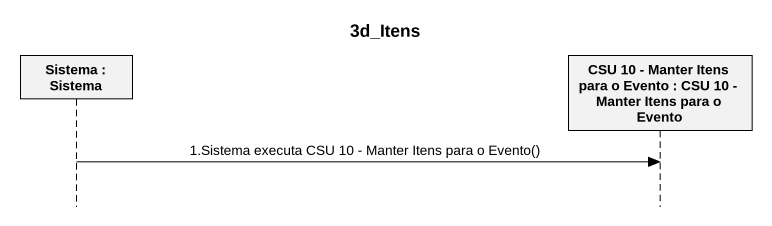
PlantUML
@startuml
title 3d_Itens
hide footbox
participant "Sistema : Sistema" as Sistema
participant "CSU 10 - Manter Itens para o Evento : CSU 10 - Manter Itens para o Evento" as CSU_10_Manter_Itens_para_o

Sistema -> CSU_10_Manter_Itens_para_o : 1.Sistema executa CSU 10 - Manter Itens para o Evento()
@enduml
